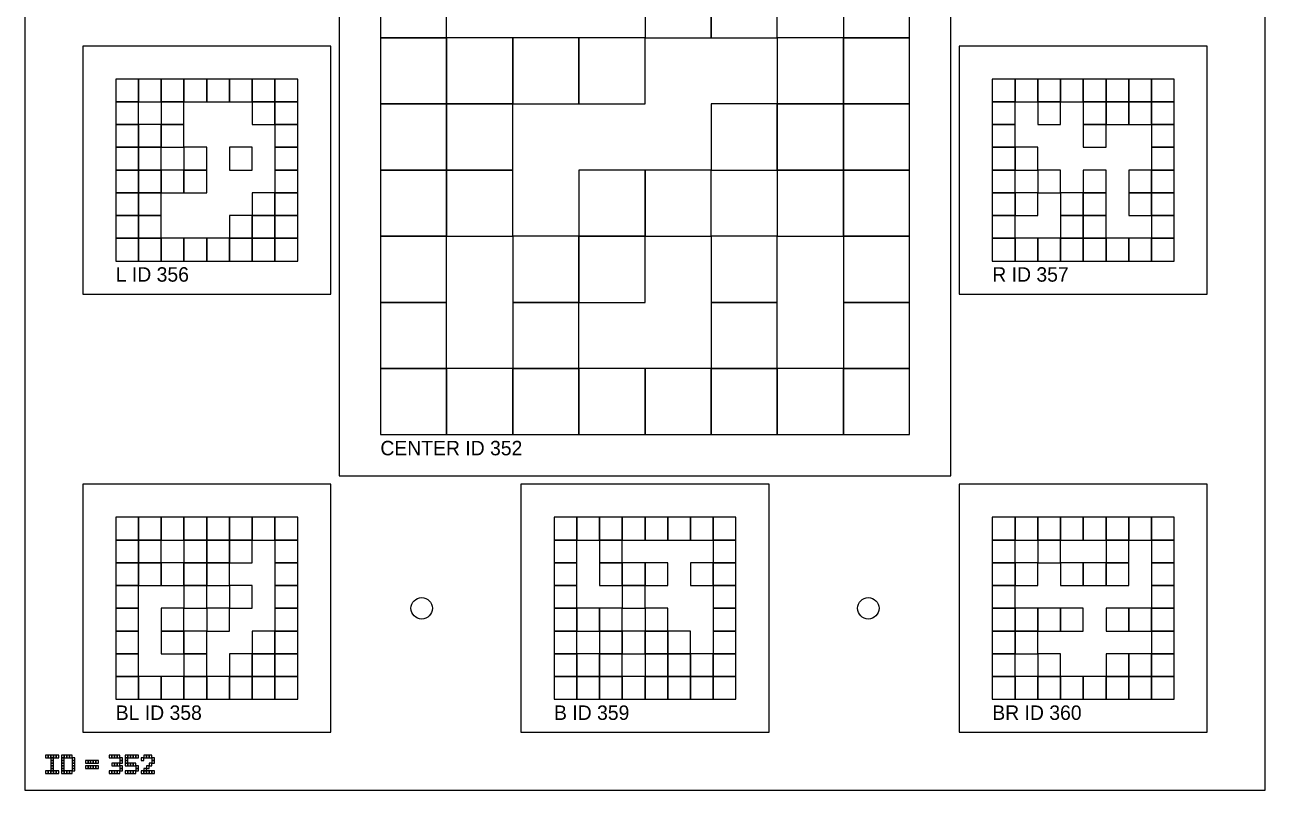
# Model space of a CAD drawing. Extents: x 0 to 1260, y -12 to 1580.
# Drawn here: x 0 to 300, y 640 to 825.1 of the extents above; entities that cross this region are included whole.
import ezdxf

# ---------------------------------------------------------------- set-up
doc = ezdxf.new("R2010")
doc.units = 0
for name, color, linetype in [('BLACK_POCKET', 7, 'CONTINUOUS'), ('BOARD_TEXT', 7, 'CONTINUOUS'), ('CUT', 7, 'CONTINUOUS'), ('LABEL', 3, 'CONTINUOUS'), ('MOUNT_HOLE', 6, 'CONTINUOUS'), ('QUIET_ZONE', 5, 'CONTINUOUS'), ('TAG_BOUNDARY', 8, 'CONTINUOUS')]:
    doc.layers.add(name, color=color, linetype=linetype)

msp = doc.modelspace()

# ---------------------------------------------------------------- linework, layer by layer
at = {"layer": 'BLACK_POCKET'}
for p, q in [((86, 838), (86, 822)), ((102, 822), (102, 838)), ((150, 838), (150, 822)), ((166, 822), (166, 838)), ((166, 838), (166, 822)), ((182, 822), (182, 838)), ((198, 838), (198, 822)), ((214, 822), (214, 838)), ((86, 822), (102, 822)), ((102, 822), (86, 822)), ((86, 822), (86, 806)), ((102, 806), (102, 822)), ((118, 822), (102, 822)), ((102, 822), (102, 806)), ((118, 806), (118, 822)), ((134, 822), (118, 822)), ((118, 822), (118, 806)), ((134, 806), (134, 822)), ((150, 822), (134, 822)), ((134, 822), (134, 806)), ((150, 822), (166, 822)), ((150, 806), (150, 822)), ((166, 822), (182, 822)), ((198, 822), (182, 822)), ((182, 822), (182, 806)), ((198, 822), (214, 822)), ((198, 806), (198, 822)), ((214, 822), (198, 822)), ((198, 822), (198, 806)), ((214, 806), (214, 822)), ((27.5, 812), (22, 812)), ((22, 812), (22, 806.5)), ((27.5, 806.5), (27.5, 812)), ((33, 812), (27.5, 812)), ((27.5, 812), (27.5, 806.5)), ((33, 806.5), (33, 812)), ((38.5, 812), (33, 812)), ((33, 812), (33, 806.5)), ((38.5, 806.5), (38.5, 812)), ((44, 812), (38.5, 812)), ((38.5, 812), (38.5, 806.5)), ((44, 806.5), (44, 812)), ((49.5, 812), (44, 812)), ((44, 812), (44, 806.5)), ((49.5, 806.5), (49.5, 812)), ((55, 812), (49.5, 812)), ((49.5, 812), (49.5, 806.5)), ((55, 806.5), (55, 812)), ((60.5, 812), (55, 812)), ((55, 812), (55, 806.5)), ((60.5, 806.5), (60.5, 812)), ((66, 812), (60.5, 812)), ((60.5, 812), (60.5, 806.5)), ((66, 806.5), (66, 812)), ((239.5, 812), (234, 812)), ((234, 812), (234, 806.5)), ((239.5, 806.5), (239.5, 812)), ((245, 812), (239.5, 812)), ((239.5, 812), (239.5, 806.5)), ((245, 806.5), (245, 812)), ((250.5, 812), (245, 812)), ((245, 812), (245, 806.5)), ((250.5, 806.5), (250.5, 812)), ((256, 812), (250.5, 812)), ((250.5, 812), (250.5, 806.5)), ((256, 806.5), (256, 812)), ((261.5, 812), (256, 812)), ((256, 812), (256, 806.5)), ((261.5, 806.5), (261.5, 812)), ((267, 812), (261.5, 812)), ((261.5, 812), (261.5, 806.5)), ((267, 806.5), (267, 812)), ((272.5, 812), (267, 812)), ((267, 812), (267, 806.5)), ((272.5, 806.5), (272.5, 812)), ((278, 812), (272.5, 812)), ((272.5, 812), (272.5, 806.5)), ((278, 806.5), (278, 812)), ((22, 806.5), (27.5, 806.5)), ((27.5, 806.5), (22, 806.5)), ((22, 806.5), (22, 801)), ((27.5, 806.5), (33, 806.5)), ((27.5, 801), (27.5, 806.5)), ((33, 806.5), (38.5, 806.5)), ((38.5, 806.5), (33, 806.5)), ((33, 806.5), (33, 801)), ((38.5, 806.5), (44, 806.5)), ((38.5, 801), (38.5, 806.5)), ((44, 806.5), (49.5, 806.5)), ((49.5, 806.5), (55, 806.5)), ((55, 806.5), (60.5, 806.5)), ((60.5, 806.5), (55, 806.5)), ((55, 806.5), (55, 801)), ((60.5, 806.5), (66, 806.5)), ((60.5, 801), (60.5, 806.5)), ((66, 806.5), (60.5, 806.5)), ((60.5, 806.5), (60.5, 801)), ((66, 801), (66, 806.5)), ((86, 806), (102, 806)), ((102, 806), (86, 806)), ((86, 806), (86, 790)), ((102, 806), (118, 806)), ((102, 790), (102, 806)), ((118, 806), (102, 806)), ((102, 806), (102, 790)), ((118, 806), (134, 806)), ((118, 790), (118, 806)), ((134, 806), (150, 806)), ((182, 806), (166, 806)), ((166, 806), (166, 790)), ((182, 806), (198, 806)), ((182, 790), (182, 806)), ((198, 806), (182, 806)), ((182, 806), (182, 790)), ((198, 806), (214, 806)), ((198, 790), (198, 806)), ((214, 806), (198, 806)), ((198, 806), (198, 790)), ((214, 790), (214, 806)), ((234, 806.5), (239.5, 806.5)), ((239.5, 806.5), (234, 806.5)), ((234, 806.5), (234, 801)), ((239.5, 806.5), (245, 806.5)), ((239.5, 801), (239.5, 806.5)), ((245, 806.5), (250.5, 806.5)), ((250.5, 806.5), (245, 806.5)), ((245, 806.5), (245, 801)), ((250.5, 806.5), (256, 806.5)), ((250.5, 801), (250.5, 806.5)), ((256, 806.5), (261.5, 806.5)), ((261.5, 806.5), (256, 806.5)), ((256, 806.5), (256, 801)), ((261.5, 806.5), (267, 806.5)), ((261.5, 801), (261.5, 806.5)), ((267, 806.5), (261.5, 806.5)), ((261.5, 806.5), (261.5, 801)), ((267, 806.5), (272.5, 806.5)), ((267, 801), (267, 806.5)), ((272.5, 806.5), (267, 806.5)), ((267, 806.5), (267, 801)), ((272.5, 806.5), (278, 806.5)), ((272.5, 801), (272.5, 806.5)), ((278, 806.5), (272.5, 806.5)), ((272.5, 806.5), (272.5, 801)), ((278, 801), (278, 806.5)), ((22, 801), (27.5, 801)), ((27.5, 801), (22, 801)), ((22, 801), (22, 795.5)), ((27.5, 795.5), (27.5, 801)), ((33, 801), (27.5, 801)), ((27.5, 801), (27.5, 795.5)), ((33, 801), (38.5, 801)), ((33, 795.5), (33, 801)), ((38.5, 801), (33, 801)), ((33, 801), (33, 795.5)), ((38.5, 795.5), (38.5, 801)), ((55, 801), (60.5, 801)), ((60.5, 801), (66, 801)), ((66, 801), (60.5, 801)), ((60.5, 801), (60.5, 795.5)), ((66, 795.5), (66, 801)), ((234, 801), (239.5, 801)), ((239.5, 801), (234, 801)), ((234, 801), (234, 795.5)), ((239.5, 795.5), (239.5, 801)), ((245, 801), (250.5, 801)), ((256, 801), (261.5, 801)), ((261.5, 801), (256, 801)), ((256, 801), (256, 795.5)), ((261.5, 801), (267, 801)), ((261.5, 795.5), (261.5, 801)), ((267, 801), (272.5, 801)), ((272.5, 801), (278, 801)), ((278, 801), (272.5, 801)), ((272.5, 801), (272.5, 795.5)), ((278, 795.5), (278, 801)), ((22, 795.5), (27.5, 795.5)), ((27.5, 795.5), (22, 795.5)), ((22, 795.5), (22, 790)), ((27.5, 795.5), (33, 795.5)), ((27.5, 790), (27.5, 795.5)), ((33, 795.5), (27.5, 795.5)), ((27.5, 795.5), (27.5, 790)), ((33, 795.5), (38.5, 795.5)), ((33, 790), (33, 795.5)), ((44, 795.5), (38.5, 795.5)), ((38.5, 795.5), (38.5, 790)), ((44, 790), (44, 795.5)), ((55, 795.5), (49.5, 795.5)), ((49.5, 795.5), (49.5, 790)), ((55, 790), (55, 795.5)), ((60.5, 795.5), (66, 795.5)), ((66, 795.5), (60.5, 795.5)), ((60.5, 795.5), (60.5, 790)), ((66, 790), (66, 795.5)), ((234, 795.5), (239.5, 795.5)), ((239.5, 795.5), (234, 795.5)), ((234, 795.5), (234, 790)), ((239.5, 790), (239.5, 795.5)), ((245, 795.5), (239.5, 795.5)), ((239.5, 795.5), (239.5, 790)), ((245, 790), (245, 795.5)), ((256, 795.5), (261.5, 795.5)), ((272.5, 795.5), (278, 795.5)), ((278, 795.5), (272.5, 795.5)), ((272.5, 795.5), (272.5, 790)), ((278, 790), (278, 795.5)), ((22, 790), (27.5, 790)), ((27.5, 790), (22, 790)), ((22, 790), (22, 784.5)), ((27.5, 790), (33, 790)), ((27.5, 784.5), (27.5, 790)), ((33, 790), (27.5, 790)), ((27.5, 790), (27.5, 784.5)), ((33, 784.5), (33, 790)), ((38.5, 790), (33, 790)), ((33, 790), (33, 784.5)), ((38.5, 790), (44, 790)), ((38.5, 784.5), (38.5, 790)), ((44, 790), (38.5, 790)), ((38.5, 790), (38.5, 784.5)), ((44, 784.5), (44, 790)), ((49.5, 790), (55, 790)), ((60.5, 790), (66, 790)), ((66, 790), (60.5, 790)), ((60.5, 790), (60.5, 784.5)), ((66, 784.5), (66, 790)), ((86, 790), (102, 790)), ((102, 790), (86, 790)), ((86, 790), (86, 774)), ((102, 790), (118, 790)), ((102, 774), (102, 790)), ((118, 790), (102, 790)), ((102, 790), (102, 774)), ((118, 774), (118, 790)), ((150, 790), (134, 790)), ((134, 790), (134, 774)), ((150, 774), (150, 790)), ((166, 790), (150, 790)), ((150, 790), (150, 774)), ((166, 790), (182, 790)), ((166, 774), (166, 790)), ((182, 790), (198, 790)), ((198, 790), (182, 790)), ((182, 790), (182, 774)), ((198, 790), (214, 790)), ((198, 774), (198, 790)), ((214, 790), (198, 790)), ((198, 790), (198, 774)), ((214, 774), (214, 790)), ((234, 790), (239.5, 790)), ((239.5, 790), (234, 790)), ((234, 790), (234, 784.5)), ((239.5, 790), (245, 790)), ((239.5, 784.5), (239.5, 790)), ((250.5, 790), (245, 790)), ((245, 790), (245, 784.5)), ((250.5, 784.5), (250.5, 790)), ((261.5, 790), (256, 790)), ((256, 790), (256, 784.5)), ((261.5, 784.5), (261.5, 790)), ((272.5, 790), (267, 790)), ((267, 790), (267, 784.5)), ((272.5, 790), (278, 790)), ((272.5, 784.5), (272.5, 790)), ((278, 790), (272.5, 790)), ((272.5, 790), (272.5, 784.5)), ((278, 784.5), (278, 790)), ((22, 784.5), (27.5, 784.5)), ((27.5, 784.5), (22, 784.5)), ((22, 784.5), (22, 779)), ((27.5, 784.5), (33, 784.5)), ((27.5, 779), (27.5, 784.5)), ((33, 784.5), (27.5, 784.5)), ((27.5, 784.5), (27.5, 779)), ((33, 784.5), (38.5, 784.5)), ((33, 779), (33, 784.5)), ((38.5, 784.5), (44, 784.5)), ((60.5, 784.5), (55, 784.5)), ((55, 784.5), (55, 779)), ((60.5, 784.5), (66, 784.5)), ((60.5, 779), (60.5, 784.5)), ((66, 784.5), (60.5, 784.5)), ((60.5, 784.5), (60.5, 779)), ((66, 779), (66, 784.5)), ((234, 784.5), (239.5, 784.5)), ((239.5, 784.5), (234, 784.5)), ((234, 784.5), (234, 779)), ((239.5, 779), (239.5, 784.5)), ((245, 784.5), (239.5, 784.5)), ((239.5, 784.5), (239.5, 779)), ((245, 784.5), (250.5, 784.5)), ((245, 779), (245, 784.5)), ((256, 784.5), (250.5, 784.5)), ((250.5, 784.5), (250.5, 779)), ((256, 784.5), (261.5, 784.5)), ((256, 779), (256, 784.5)), ((261.5, 784.5), (256, 784.5)), ((256, 784.5), (256, 779)), ((261.5, 779), (261.5, 784.5)), ((267, 784.5), (272.5, 784.5)), ((272.5, 784.5), (267, 784.5)), ((267, 784.5), (267, 779)), ((272.5, 784.5), (278, 784.5)), ((272.5, 779), (272.5, 784.5)), ((278, 784.5), (272.5, 784.5)), ((272.5, 784.5), (272.5, 779)), ((278, 779), (278, 784.5)), ((22, 779), (27.5, 779)), ((27.5, 779), (22, 779)), ((22, 779), (22, 773.5)), ((27.5, 779), (33, 779)), ((27.5, 773.5), (27.5, 779)), ((33, 779), (27.5, 779)), ((27.5, 779), (27.5, 773.5)), ((33, 773.5), (33, 779)), ((55, 779), (49.5, 779)), ((49.5, 779), (49.5, 773.5)), ((55, 779), (60.5, 779)), ((55, 773.5), (55, 779)), ((60.5, 779), (55, 779)), ((55, 779), (55, 773.5)), ((60.5, 779), (66, 779)), ((60.5, 773.5), (60.5, 779)), ((66, 779), (60.5, 779)), ((60.5, 779), (60.5, 773.5)), ((66, 773.5), (66, 779)), ((234, 779), (239.5, 779)), ((239.5, 779), (234, 779)), ((234, 779), (234, 773.5)), ((239.5, 779), (245, 779)), ((239.5, 773.5), (239.5, 779)), ((250.5, 779), (256, 779)), ((256, 779), (250.5, 779)), ((250.5, 779), (250.5, 773.5)), ((256, 779), (261.5, 779)), ((256, 773.5), (256, 779)), ((261.5, 779), (256, 779)), ((256, 779), (256, 773.5)), ((261.5, 773.5), (261.5, 779)), ((267, 779), (272.5, 779)), ((272.5, 779), (278, 779)), ((278, 779), (272.5, 779)), ((272.5, 779), (272.5, 773.5)), ((278, 773.5), (278, 779)), ((86, 774), (102, 774)), ((102, 774), (86, 774)), ((86, 774), (86, 758)), ((102, 774), (118, 774)), ((102, 758), (102, 774)), ((134, 774), (118, 774)), ((118, 774), (118, 758)), ((134, 774), (150, 774)), ((134, 758), (134, 774)), ((150, 774), (134, 774)), ((134, 774), (134, 758)), ((150, 774), (166, 774)), ((150, 758), (150, 774)), ((182, 774), (166, 774)), ((166, 774), (166, 758)), ((182, 774), (198, 774)), ((182, 758), (182, 774)), ((198, 774), (214, 774)), ((214, 774), (198, 774)), ((198, 774), (198, 758)), ((214, 758), (214, 774)), ((22, 773.5), (27.5, 773.5)), ((27.5, 773.5), (22, 773.5)), ((22, 773.5), (22, 768)), ((27.5, 773.5), (33, 773.5)), ((27.5, 768), (27.5, 773.5)), ((33, 773.5), (27.5, 773.5)), ((27.5, 773.5), (27.5, 768)), ((33, 768), (33, 773.5)), ((38.5, 773.5), (33, 773.5)), ((33, 773.5), (33, 768)), ((38.5, 768), (38.5, 773.5)), ((44, 773.5), (38.5, 773.5)), ((38.5, 773.5), (38.5, 768)), ((44, 768), (44, 773.5)), ((49.5, 773.5), (44, 773.5)), ((44, 773.5), (44, 768)), ((49.5, 773.5), (55, 773.5)), ((49.5, 768), (49.5, 773.5)), ((55, 773.5), (49.5, 773.5)), ((49.5, 773.5), (49.5, 768)), ((55, 773.5), (60.5, 773.5)), ((55, 768), (55, 773.5)), ((60.5, 773.5), (55, 773.5)), ((55, 773.5), (55, 768)), ((60.5, 773.5), (66, 773.5)), ((60.5, 768), (60.5, 773.5)), ((66, 773.5), (60.5, 773.5)), ((60.5, 773.5), (60.5, 768)), ((66, 768), (66, 773.5)), ((234, 773.5), (239.5, 773.5)), ((239.5, 773.5), (234, 773.5)), ((234, 773.5), (234, 768)), ((239.5, 768), (239.5, 773.5)), ((245, 773.5), (239.5, 773.5)), ((239.5, 773.5), (239.5, 768)), ((245, 768), (245, 773.5)), ((250.5, 773.5), (245, 773.5)), ((245, 773.5), (245, 768)), ((250.5, 773.5), (256, 773.5)), ((250.5, 768), (250.5, 773.5)), ((256, 773.5), (250.5, 773.5)), ((250.5, 773.5), (250.5, 768)), ((256, 773.5), (261.5, 773.5)), ((256, 768), (256, 773.5)), ((261.5, 773.5), (256, 773.5)), ((256, 773.5), (256, 768)), ((261.5, 768), (261.5, 773.5)), ((267, 773.5), (261.5, 773.5)), ((261.5, 773.5), (261.5, 768)), ((267, 768), (267, 773.5)), ((272.5, 773.5), (267, 773.5)), ((267, 773.5), (267, 768)), ((272.5, 773.5), (278, 773.5)), ((272.5, 768), (272.5, 773.5)), ((278, 773.5), (272.5, 773.5)), ((272.5, 773.5), (272.5, 768)), ((278, 768), (278, 773.5)), ((22, 768), (27.5, 768)), ((27.5, 768), (33, 768)), ((33, 768), (38.5, 768)), ((38.5, 768), (44, 768)), ((44, 768), (49.5, 768)), ((49.5, 768), (55, 768)), ((55, 768), (60.5, 768)), ((60.5, 768), (66, 768)), ((234, 768), (239.5, 768)), ((239.5, 768), (245, 768)), ((245, 768), (250.5, 768)), ((250.5, 768), (256, 768)), ((256, 768), (261.5, 768)), ((261.5, 768), (267, 768)), ((267, 768), (272.5, 768)), ((272.5, 768), (278, 768)), ((86, 758), (102, 758)), ((102, 758), (86, 758)), ((86, 758), (86, 742)), ((102, 742), (102, 758)), ((118, 758), (134, 758)), ((134, 758), (118, 758)), ((118, 758), (118, 742)), ((134, 758), (150, 758)), ((134, 742), (134, 758)), ((166, 758), (182, 758)), ((182, 758), (166, 758)), ((166, 758), (166, 742)), ((182, 742), (182, 758)), ((198, 758), (214, 758)), ((214, 758), (198, 758)), ((198, 758), (198, 742)), ((214, 742), (214, 758)), ((86, 742), (102, 742)), ((102, 742), (86, 742)), ((86, 742), (86, 726)), ((102, 726), (102, 742)), ((118, 742), (102, 742)), ((102, 742), (102, 726)), ((118, 742), (134, 742)), ((118, 726), (118, 742)), ((134, 742), (118, 742)), ((118, 742), (118, 726)), ((134, 726), (134, 742)), ((150, 742), (134, 742)), ((134, 742), (134, 726)), ((150, 726), (150, 742)), ((166, 742), (150, 742)), ((150, 742), (150, 726)), ((166, 742), (182, 742)), ((166, 726), (166, 742)), ((182, 742), (166, 742)), ((166, 742), (166, 726)), ((182, 726), (182, 742)), ((198, 742), (182, 742)), ((182, 742), (182, 726)), ((198, 742), (214, 742)), ((198, 726), (198, 742)), ((214, 742), (198, 742)), ((198, 742), (198, 726)), ((214, 726), (214, 742)), ((86, 726), (102, 726)), ((102, 726), (118, 726)), ((118, 726), (134, 726)), ((134, 726), (150, 726)), ((150, 726), (166, 726)), ((166, 726), (182, 726)), ((182, 726), (198, 726)), ((198, 726), (214, 726)), ((27.5, 706), (22, 706)), ((22, 706), (22, 700.5)), ((27.5, 700.5), (27.5, 706)), ((33, 706), (27.5, 706)), ((27.5, 706), (27.5, 700.5)), ((33, 700.5), (33, 706)), ((38.5, 706), (33, 706)), ((33, 706), (33, 700.5)), ((38.5, 700.5), (38.5, 706)), ((44, 706), (38.5, 706)), ((38.5, 706), (38.5, 700.5)), ((44, 700.5), (44, 706)), ((49.5, 706), (44, 706)), ((44, 706), (44, 700.5)), ((49.5, 700.5), (49.5, 706)), ((55, 706), (49.5, 706)), ((49.5, 706), (49.5, 700.5)), ((55, 700.5), (55, 706)), ((60.5, 706), (55, 706)), ((55, 706), (55, 700.5)), ((60.5, 700.5), (60.5, 706)), ((66, 706), (60.5, 706)), ((60.5, 706), (60.5, 700.5)), ((66, 700.5), (66, 706)), ((133.5, 706), (128, 706)), ((128, 706), (128, 700.5)), ((133.5, 700.5), (133.5, 706)), ((139, 706), (133.5, 706)), ((133.5, 706), (133.5, 700.5)), ((139, 700.5), (139, 706)), ((144.5, 706), (139, 706)), ((139, 706), (139, 700.5)), ((144.5, 700.5), (144.5, 706)), ((150, 706), (144.5, 706)), ((144.5, 706), (144.5, 700.5)), ((150, 700.5), (150, 706)), ((155.5, 706), (150, 706)), ((150, 706), (150, 700.5)), ((155.5, 700.5), (155.5, 706)), ((161, 706), (155.5, 706)), ((155.5, 706), (155.5, 700.5)), ((161, 700.5), (161, 706)), ((166.5, 706), (161, 706)), ((161, 706), (161, 700.5)), ((166.5, 700.5), (166.5, 706)), ((172, 706), (166.5, 706)), ((166.5, 706), (166.5, 700.5)), ((172, 700.5), (172, 706)), ((239.5, 706), (234, 706)), ((234, 706), (234, 700.5)), ((239.5, 700.5), (239.5, 706)), ((245, 706), (239.5, 706)), ((239.5, 706), (239.5, 700.5)), ((245, 700.5), (245, 706)), ((250.5, 706), (245, 706)), ((245, 706), (245, 700.5)), ((250.5, 700.5), (250.5, 706)), ((256, 706), (250.5, 706)), ((250.5, 706), (250.5, 700.5)), ((256, 700.5), (256, 706)), ((261.5, 706), (256, 706)), ((256, 706), (256, 700.5)), ((261.5, 700.5), (261.5, 706)), ((267, 706), (261.5, 706)), ((261.5, 706), (261.5, 700.5)), ((267, 700.5), (267, 706)), ((272.5, 706), (267, 706)), ((267, 706), (267, 700.5)), ((272.5, 700.5), (272.5, 706)), ((278, 706), (272.5, 706)), ((272.5, 706), (272.5, 700.5)), ((278, 700.5), (278, 706)), ((22, 700.5), (27.5, 700.5)), ((27.5, 700.5), (22, 700.5)), ((22, 700.5), (22, 695)), ((27.5, 700.5), (33, 700.5)), ((27.5, 695), (27.5, 700.5)), ((33, 700.5), (27.5, 700.5)), ((27.5, 700.5), (27.5, 695)), ((33, 700.5), (38.5, 700.5)), ((33, 695), (33, 700.5)), ((38.5, 700.5), (44, 700.5)), ((44, 700.5), (38.5, 700.5)), ((38.5, 700.5), (38.5, 695)), ((44, 700.5), (49.5, 700.5)), ((44, 695), (44, 700.5)), ((49.5, 700.5), (44, 700.5)), ((44, 700.5), (44, 695)), ((49.5, 700.5), (55, 700.5)), ((49.5, 695), (49.5, 700.5)), ((55, 700.5), (49.5, 700.5)), ((49.5, 700.5), (49.5, 695)), ((55, 700.5), (60.5, 700.5)), ((55, 695), (55, 700.5)), ((60.5, 700.5), (66, 700.5)), ((66, 700.5), (60.5, 700.5)), ((60.5, 700.5), (60.5, 695)), ((66, 695), (66, 700.5)), ((128, 700.5), (133.5, 700.5)), ((133.5, 700.5), (128, 700.5)), ((128, 700.5), (128, 695)), ((133.5, 700.5), (139, 700.5)), ((133.5, 695), (133.5, 700.5)), ((139, 700.5), (144.5, 700.5)), ((144.5, 700.5), (139, 700.5)), ((139, 700.5), (139, 695)), ((144.5, 700.5), (150, 700.5)), ((144.5, 695), (144.5, 700.5)), ((150, 700.5), (155.5, 700.5)), ((155.5, 700.5), (161, 700.5)), ((161, 700.5), (166.5, 700.5)), ((166.5, 700.5), (172, 700.5)), ((172, 700.5), (166.5, 700.5)), ((166.5, 700.5), (166.5, 695)), ((172, 695), (172, 700.5)), ((234, 700.5), (239.5, 700.5)), ((239.5, 700.5), (234, 700.5)), ((234, 700.5), (234, 695)), ((239.5, 700.5), (245, 700.5)), ((239.5, 695), (239.5, 700.5)), ((245, 700.5), (250.5, 700.5)), ((250.5, 700.5), (245, 700.5)), ((245, 700.5), (245, 695)), ((250.5, 700.5), (256, 700.5)), ((250.5, 695), (250.5, 700.5)), ((256, 700.5), (261.5, 700.5)), ((261.5, 700.5), (267, 700.5)), ((267, 700.5), (261.5, 700.5)), ((261.5, 700.5), (261.5, 695)), ((267, 700.5), (272.5, 700.5)), ((267, 695), (267, 700.5)), ((272.5, 700.5), (278, 700.5)), ((278, 700.5), (272.5, 700.5)), ((272.5, 700.5), (272.5, 695)), ((278, 695), (278, 700.5)), ((22, 695), (27.5, 695)), ((27.5, 695), (22, 695)), ((22, 695), (22, 689.5)), ((27.5, 695), (33, 695)), ((27.5, 689.5), (27.5, 695)), ((33, 695), (27.5, 695)), ((27.5, 695), (27.5, 689.5)), ((33, 689.5), (33, 695)), ((38.5, 695), (33, 695)), ((33, 695), (33, 689.5)), ((38.5, 695), (44, 695)), ((38.5, 689.5), (38.5, 695)), ((44, 695), (38.5, 695)), ((38.5, 695), (38.5, 689.5)), ((44, 695), (49.5, 695)), ((44, 689.5), (44, 695)), ((49.5, 695), (44, 695)), ((44, 695), (44, 689.5)), ((49.5, 695), (55, 695)), ((49.5, 689.5), (49.5, 695)), ((60.5, 695), (66, 695)), ((66, 695), (60.5, 695)), ((60.5, 695), (60.5, 689.5)), ((66, 689.5), (66, 695)), ((128, 695), (133.5, 695)), ((133.5, 695), (128, 695)), ((128, 695), (128, 689.5)), ((133.5, 689.5), (133.5, 695)), ((139, 695), (144.5, 695)), ((144.5, 695), (139, 695)), ((139, 695), (139, 689.5)), ((144.5, 689.5), (144.5, 695)), ((150, 695), (144.5, 695)), ((144.5, 695), (144.5, 689.5)), ((150, 689.5), (150, 695)), ((155.5, 695), (150, 695)), ((150, 695), (150, 689.5)), ((155.5, 689.5), (155.5, 695)), ((166.5, 695), (161, 695)), ((161, 695), (161, 689.5)), ((166.5, 695), (172, 695)), ((166.5, 689.5), (166.5, 695)), ((172, 695), (166.5, 695)), ((166.5, 695), (166.5, 689.5)), ((172, 689.5), (172, 695)), ((234, 695), (239.5, 695)), ((239.5, 695), (234, 695)), ((234, 695), (234, 689.5)), ((239.5, 689.5), (239.5, 695)), ((245, 695), (239.5, 695)), ((239.5, 695), (239.5, 689.5)), ((245, 695), (250.5, 695)), ((245, 689.5), (245, 695)), ((256, 695), (250.5, 695)), ((250.5, 695), (250.5, 689.5)), ((256, 689.5), (256, 695)), ((261.5, 695), (256, 695)), ((256, 695), (256, 689.5)), ((261.5, 695), (267, 695)), ((261.5, 689.5), (261.5, 695)), ((267, 695), (261.5, 695)), ((261.5, 695), (261.5, 689.5)), ((267, 689.5), (267, 695)), ((272.5, 695), (278, 695)), ((278, 695), (272.5, 695)), ((272.5, 695), (272.5, 689.5)), ((278, 689.5), (278, 695)), ((22, 689.5), (27.5, 689.5)), ((27.5, 689.5), (22, 689.5)), ((22, 689.5), (22, 684)), ((27.5, 689.5), (33, 689.5)), ((27.5, 684), (27.5, 689.5)), ((33, 689.5), (38.5, 689.5)), ((38.5, 689.5), (44, 689.5)), ((44, 689.5), (38.5, 689.5)), ((38.5, 689.5), (38.5, 684)), ((44, 689.5), (49.5, 689.5)), ((44, 684), (44, 689.5)), ((55, 689.5), (49.5, 689.5)), ((49.5, 689.5), (49.5, 684)), ((55, 684), (55, 689.5)), ((60.5, 689.5), (66, 689.5)), ((66, 689.5), (60.5, 689.5)), ((60.5, 689.5), (60.5, 684)), ((66, 684), (66, 689.5)), ((128, 689.5), (133.5, 689.5)), ((133.5, 689.5), (128, 689.5)), ((128, 689.5), (128, 684)), ((133.5, 684), (133.5, 689.5)), ((139, 689.5), (144.5, 689.5)), ((144.5, 689.5), (150, 689.5)), ((150, 689.5), (144.5, 689.5)), ((144.5, 689.5), (144.5, 684)), ((150, 689.5), (155.5, 689.5)), ((150, 684), (150, 689.5)), ((161, 689.5), (166.5, 689.5)), ((166.5, 689.5), (172, 689.5)), ((172, 689.5), (166.5, 689.5)), ((166.5, 689.5), (166.5, 684)), ((172, 684), (172, 689.5)), ((234, 689.5), (239.5, 689.5)), ((239.5, 689.5), (234, 689.5)), ((234, 689.5), (234, 684)), ((239.5, 689.5), (245, 689.5)), ((239.5, 684), (239.5, 689.5)), ((250.5, 689.5), (256, 689.5)), ((256, 689.5), (261.5, 689.5)), ((261.5, 689.5), (267, 689.5)), ((272.5, 689.5), (278, 689.5)), ((278, 689.5), (272.5, 689.5)), ((272.5, 689.5), (272.5, 684)), ((278, 684), (278, 689.5)), ((22, 684), (27.5, 684)), ((27.5, 684), (22, 684)), ((22, 684), (22, 678.5)), ((27.5, 678.5), (27.5, 684)), ((38.5, 684), (33, 684)), ((33, 684), (33, 678.5)), ((38.5, 684), (44, 684)), ((38.5, 678.5), (38.5, 684)), ((49.5, 684), (44, 684)), ((44, 684), (44, 678.5)), ((49.5, 684), (55, 684)), ((49.5, 678.5), (49.5, 684)), ((60.5, 684), (66, 684)), ((66, 684), (60.5, 684)), ((60.5, 684), (60.5, 678.5)), ((66, 678.5), (66, 684)), ((128, 684), (133.5, 684)), ((133.5, 684), (128, 684)), ((128, 684), (128, 678.5)), ((133.5, 678.5), (133.5, 684)), ((139, 684), (133.5, 684)), ((133.5, 684), (133.5, 678.5)), ((139, 678.5), (139, 684)), ((144.5, 684), (139, 684)), ((139, 684), (139, 678.5)), ((144.5, 684), (150, 684)), ((144.5, 678.5), (144.5, 684)), ((155.5, 684), (150, 684)), ((150, 684), (150, 678.5)), ((155.5, 678.5), (155.5, 684)), ((166.5, 684), (172, 684)), ((172, 684), (166.5, 684)), ((166.5, 684), (166.5, 678.5)), ((172, 678.5), (172, 684)), ((234, 684), (239.5, 684)), ((239.5, 684), (234, 684)), ((234, 684), (234, 678.5)), ((239.5, 678.5), (239.5, 684)), ((245, 684), (239.5, 684)), ((239.5, 684), (239.5, 678.5)), ((245, 678.5), (245, 684)), ((250.5, 684), (245, 684)), ((245, 684), (245, 678.5)), ((250.5, 678.5), (250.5, 684)), ((256, 684), (250.5, 684)), ((250.5, 684), (250.5, 678.5)), ((256, 678.5), (256, 684)), ((267, 684), (261.5, 684)), ((261.5, 684), (261.5, 678.5)), ((267, 678.5), (267, 684)), ((272.5, 684), (267, 684)), ((267, 684), (267, 678.5)), ((272.5, 684), (278, 684)), ((272.5, 678.5), (272.5, 684)), ((278, 684), (272.5, 684)), ((272.5, 684), (272.5, 678.5)), ((278, 678.5), (278, 684)), ((22, 678.5), (27.5, 678.5)), ((27.5, 678.5), (22, 678.5)), ((22, 678.5), (22, 673)), ((27.5, 673), (27.5, 678.5)), ((33, 678.5), (38.5, 678.5)), ((38.5, 678.5), (33, 678.5)), ((33, 678.5), (33, 673)), ((38.5, 673), (38.5, 678.5)), ((44, 678.5), (38.5, 678.5)), ((38.5, 678.5), (38.5, 673)), ((44, 678.5), (49.5, 678.5)), ((44, 673), (44, 678.5)), ((60.5, 678.5), (55, 678.5)), ((55, 678.5), (55, 673)), ((60.5, 678.5), (66, 678.5)), ((60.5, 673), (60.5, 678.5)), ((66, 678.5), (60.5, 678.5)), ((60.5, 678.5), (60.5, 673)), ((66, 673), (66, 678.5)), ((128, 678.5), (133.5, 678.5)), ((133.5, 678.5), (128, 678.5)), ((128, 678.5), (128, 673)), ((133.5, 678.5), (139, 678.5)), ((133.5, 673), (133.5, 678.5)), ((139, 678.5), (144.5, 678.5)), ((144.5, 678.5), (139, 678.5)), ((139, 678.5), (139, 673)), ((144.5, 673), (144.5, 678.5)), ((150, 678.5), (144.5, 678.5)), ((144.5, 678.5), (144.5, 673)), ((150, 678.5), (155.5, 678.5)), ((150, 673), (150, 678.5)), ((155.5, 678.5), (150, 678.5)), ((150, 678.5), (150, 673)), ((155.5, 673), (155.5, 678.5)), ((161, 678.5), (155.5, 678.5)), ((155.5, 678.5), (155.5, 673)), ((161, 673), (161, 678.5)), ((166.5, 678.5), (172, 678.5)), ((172, 678.5), (166.5, 678.5)), ((166.5, 678.5), (166.5, 673)), ((172, 673), (172, 678.5)), ((234, 678.5), (239.5, 678.5)), ((239.5, 678.5), (234, 678.5)), ((234, 678.5), (234, 673)), ((239.5, 678.5), (245, 678.5)), ((239.5, 673), (239.5, 678.5)), ((245, 678.5), (239.5, 678.5)), ((239.5, 678.5), (239.5, 673)), ((245, 678.5), (250.5, 678.5)), ((245, 673), (245, 678.5)), ((250.5, 678.5), (256, 678.5)), ((261.5, 678.5), (267, 678.5)), ((267, 678.5), (272.5, 678.5)), ((272.5, 678.5), (278, 678.5)), ((278, 678.5), (272.5, 678.5)), ((272.5, 678.5), (272.5, 673)), ((278, 673), (278, 678.5)), ((22, 673), (27.5, 673)), ((27.5, 673), (22, 673)), ((22, 673), (22, 667.5)), ((27.5, 667.5), (27.5, 673)), ((33, 673), (38.5, 673)), ((38.5, 673), (44, 673)), ((44, 673), (38.5, 673)), ((38.5, 673), (38.5, 667.5)), ((44, 667.5), (44, 673)), ((55, 673), (49.5, 673)), ((49.5, 673), (49.5, 667.5)), ((55, 673), (60.5, 673)), ((55, 667.5), (55, 673)), ((60.5, 673), (55, 673)), ((55, 673), (55, 667.5)), ((60.5, 673), (66, 673)), ((60.5, 667.5), (60.5, 673)), ((66, 673), (60.5, 673)), ((60.5, 673), (60.5, 667.5)), ((66, 667.5), (66, 673)), ((128, 673), (133.5, 673)), ((133.5, 673), (128, 673)), ((128, 673), (128, 667.5)), ((133.5, 667.5), (133.5, 673)), ((139, 673), (133.5, 673)), ((133.5, 673), (133.5, 667.5)), ((139, 673), (144.5, 673)), ((139, 667.5), (139, 673)), ((144.5, 673), (139, 673)), ((139, 673), (139, 667.5)), ((144.5, 673), (150, 673)), ((144.5, 667.5), (144.5, 673)), ((150, 673), (155.5, 673)), ((155.5, 673), (150, 673)), ((150, 673), (150, 667.5)), ((155.5, 673), (161, 673)), ((155.5, 667.5), (155.5, 673)), ((161, 673), (155.5, 673)), ((155.5, 673), (155.5, 667.5)), ((161, 667.5), (161, 673)), ((166.5, 673), (161, 673)), ((161, 673), (161, 667.5)), ((166.5, 673), (172, 673)), ((166.5, 667.5), (166.5, 673)), ((172, 673), (166.5, 673)), ((166.5, 673), (166.5, 667.5)), ((172, 667.5), (172, 673)), ((234, 673), (239.5, 673)), ((239.5, 673), (234, 673)), ((234, 673), (234, 667.5)), ((239.5, 673), (245, 673)), ((239.5, 667.5), (239.5, 673)), ((250.5, 673), (245, 673)), ((245, 673), (245, 667.5)), ((250.5, 667.5), (250.5, 673)), ((267, 673), (261.5, 673)), ((261.5, 673), (261.5, 667.5)), ((267, 667.5), (267, 673)), ((272.5, 673), (267, 673)), ((267, 673), (267, 667.5)), ((272.5, 673), (278, 673)), ((272.5, 667.5), (272.5, 673)), ((278, 673), (272.5, 673)), ((272.5, 673), (272.5, 667.5)), ((278, 667.5), (278, 673)), ((22, 667.5), (27.5, 667.5)), ((27.5, 667.5), (22, 667.5)), ((22, 667.5), (22, 662)), ((27.5, 662), (27.5, 667.5)), ((33, 667.5), (27.5, 667.5)), ((27.5, 667.5), (27.5, 662)), ((33, 662), (33, 667.5)), ((38.5, 667.5), (33, 667.5)), ((33, 667.5), (33, 662)), ((38.5, 667.5), (44, 667.5)), ((38.5, 662), (38.5, 667.5)), ((44, 667.5), (38.5, 667.5)), ((38.5, 667.5), (38.5, 662)), ((44, 662), (44, 667.5)), ((49.5, 667.5), (44, 667.5)), ((44, 667.5), (44, 662)), ((49.5, 667.5), (55, 667.5)), ((49.5, 662), (49.5, 667.5)), ((55, 667.5), (49.5, 667.5)), ((49.5, 667.5), (49.5, 662)), ((55, 667.5), (60.5, 667.5)), ((55, 662), (55, 667.5)), ((60.5, 667.5), (55, 667.5)), ((55, 667.5), (55, 662)), ((60.5, 667.5), (66, 667.5)), ((60.5, 662), (60.5, 667.5)), ((66, 667.5), (60.5, 667.5)), ((60.5, 667.5), (60.5, 662)), ((66, 662), (66, 667.5)), ((128, 667.5), (133.5, 667.5)), ((133.5, 667.5), (128, 667.5)), ((128, 667.5), (128, 662)), ((133.5, 667.5), (139, 667.5)), ((133.5, 662), (133.5, 667.5)), ((139, 667.5), (133.5, 667.5)), ((133.5, 667.5), (133.5, 662)), ((139, 667.5), (144.5, 667.5)), ((139, 662), (139, 667.5)), ((144.5, 667.5), (139, 667.5)), ((139, 667.5), (139, 662)), ((144.5, 662), (144.5, 667.5)), ((150, 667.5), (144.5, 667.5)), ((144.5, 667.5), (144.5, 662)), ((150, 667.5), (155.5, 667.5)), ((150, 662), (150, 667.5)), ((155.5, 667.5), (150, 667.5)), ((150, 667.5), (150, 662)), ((155.5, 667.5), (161, 667.5)), ((155.5, 662), (155.5, 667.5)), ((161, 667.5), (155.5, 667.5)), ((155.5, 667.5), (155.5, 662)), ((161, 667.5), (166.5, 667.5)), ((161, 662), (161, 667.5)), ((166.5, 667.5), (161, 667.5)), ((161, 667.5), (161, 662)), ((166.5, 667.5), (172, 667.5)), ((166.5, 662), (166.5, 667.5)), ((172, 667.5), (166.5, 667.5)), ((166.5, 667.5), (166.5, 662)), ((172, 662), (172, 667.5)), ((234, 667.5), (239.5, 667.5)), ((239.5, 667.5), (234, 667.5)), ((234, 667.5), (234, 662)), ((239.5, 662), (239.5, 667.5)), ((245, 667.5), (239.5, 667.5)), ((239.5, 667.5), (239.5, 662)), ((245, 667.5), (250.5, 667.5)), ((245, 662), (245, 667.5)), ((250.5, 667.5), (245, 667.5)), ((245, 667.5), (245, 662)), ((250.5, 662), (250.5, 667.5)), ((256, 667.5), (250.5, 667.5)), ((250.5, 667.5), (250.5, 662)), ((256, 662), (256, 667.5)), ((261.5, 667.5), (256, 667.5)), ((256, 667.5), (256, 662)), ((261.5, 667.5), (267, 667.5)), ((261.5, 662), (261.5, 667.5)), ((267, 667.5), (261.5, 667.5)), ((261.5, 667.5), (261.5, 662)), ((267, 667.5), (272.5, 667.5)), ((267, 662), (267, 667.5)), ((272.5, 667.5), (267, 667.5)), ((267, 667.5), (267, 662)), ((272.5, 667.5), (278, 667.5)), ((272.5, 662), (272.5, 667.5)), ((278, 667.5), (272.5, 667.5)), ((272.5, 667.5), (272.5, 662)), ((278, 662), (278, 667.5)), ((22, 662), (27.5, 662)), ((27.5, 662), (33, 662)), ((33, 662), (38.5, 662)), ((38.5, 662), (44, 662)), ((44, 662), (49.5, 662)), ((49.5, 662), (55, 662)), ((55, 662), (60.5, 662)), ((60.5, 662), (66, 662)), ((128, 662), (133.5, 662)), ((133.5, 662), (139, 662)), ((139, 662), (144.5, 662)), ((144.5, 662), (150, 662)), ((150, 662), (155.5, 662)), ((155.5, 662), (161, 662)), ((161, 662), (166.5, 662)), ((166.5, 662), (172, 662)), ((234, 662), (239.5, 662)), ((239.5, 662), (245, 662)), ((245, 662), (250.5, 662)), ((250.5, 662), (256, 662)), ((256, 662), (261.5, 662)), ((261.5, 662), (267, 662)), ((267, 662), (272.5, 662)), ((272.5, 662), (278, 662))]:
    msp.add_line(p, q, dxfattribs=at)
at = {"layer": 'BOARD_TEXT'}
for p, q in [((5.642857, 648.5), (5, 648.5)), ((5, 648.5), (5, 647.857143)), ((5.642857, 647.857143), (5.642857, 648.5)), ((6.285714, 648.5), (5.642857, 648.5)), ((5.642857, 648.5), (5.642857, 647.857143)), ((6.285714, 647.857143), (6.285714, 648.5)), ((6.928571, 648.5), (6.285714, 648.5)), ((6.285714, 648.5), (6.285714, 647.857143)), ((6.928571, 647.857143), (6.928571, 648.5)), ((7.571429, 648.5), (6.928571, 648.5)), ((6.928571, 648.5), (6.928571, 647.857143)), ((7.571429, 647.857143), (7.571429, 648.5)), ((8.214286, 648.5), (7.571429, 648.5)), ((7.571429, 648.5), (7.571429, 647.857143)), ((8.214286, 647.857143), (8.214286, 648.5)), ((9.5, 648.5), (8.857143, 648.5)), ((8.857143, 648.5), (8.857143, 647.857143)), ((9.5, 647.857143), (9.5, 648.5)), ((10.142857, 648.5), (9.5, 648.5)), ((9.5, 648.5), (9.5, 647.857143)), ((10.142857, 647.857143), (10.142857, 648.5)), ((10.785714, 648.5), (10.142857, 648.5)), ((10.142857, 648.5), (10.142857, 647.857143)), ((10.785714, 647.857143), (10.785714, 648.5)), ((11.428571, 648.5), (10.785714, 648.5)), ((10.785714, 648.5), (10.785714, 647.857143)), ((11.428571, 647.857143), (11.428571, 648.5)), ((21.071429, 648.5), (20.428571, 648.5)), ((20.428571, 648.5), (20.428571, 647.857143)), ((21.071429, 647.857143), (21.071429, 648.5)), ((21.714286, 648.5), (21.071429, 648.5)), ((21.071429, 648.5), (21.071429, 647.857143)), ((21.714286, 647.857143), (21.714286, 648.5)), ((22.357143, 648.5), (21.714286, 648.5)), ((21.714286, 648.5), (21.714286, 647.857143)), ((22.357143, 647.857143), (22.357143, 648.5)), ((23, 648.5), (22.357143, 648.5)), ((22.357143, 648.5), (22.357143, 647.857143)), ((23, 647.857143), (23, 648.5)), ((24.928571, 648.5), (24.285714, 648.5)), ((24.285714, 648.5), (24.285714, 647.857143)), ((24.928571, 647.857143), (24.928571, 648.5)), ((25.571429, 648.5), (24.928571, 648.5)), ((24.928571, 648.5), (24.928571, 647.857143)), ((25.571429, 647.857143), (25.571429, 648.5)), ((26.214286, 648.5), (25.571429, 648.5)), ((25.571429, 648.5), (25.571429, 647.857143)), ((26.214286, 647.857143), (26.214286, 648.5)), ((26.857143, 648.5), (26.214286, 648.5)), ((26.214286, 648.5), (26.214286, 647.857143)), ((26.857143, 647.857143), (26.857143, 648.5)), ((27.5, 648.5), (26.857143, 648.5)), ((26.857143, 648.5), (26.857143, 647.857143)), ((27.5, 647.857143), (27.5, 648.5)), ((29.428571, 648.5), (28.785714, 648.5)), ((28.785714, 648.5), (28.785714, 647.857143)), ((29.428571, 647.857143), (29.428571, 648.5)), ((30.071429, 648.5), (29.428571, 648.5)), ((29.428571, 648.5), (29.428571, 647.857143)), ((30.071429, 647.857143), (30.071429, 648.5)), ((30.714286, 648.5), (30.071429, 648.5)), ((30.071429, 648.5), (30.071429, 647.857143)), ((30.714286, 647.857143), (30.714286, 648.5)), ((5, 647.857143), (5.642857, 647.857143)), ((5.642857, 647.857143), (6.285714, 647.857143)), ((6.285714, 647.857143), (6.928571, 647.857143)), ((6.928571, 647.857143), (6.285714, 647.857143)), ((6.285714, 647.857143), (6.285714, 647.214286)), ((6.285714, 647.214286), (6.928571, 647.214286)), ((6.928571, 647.214286), (6.285714, 647.214286)), ((6.285714, 647.214286), (6.285714, 646.571429)), ((6.285714, 646.571429), (6.928571, 646.571429)), ((6.928571, 646.571429), (6.285714, 646.571429)), ((6.285714, 646.571429), (6.285714, 645.928571)), ((6.285714, 645.928571), (6.928571, 645.928571)), ((6.928571, 645.928571), (6.285714, 645.928571)), ((6.285714, 645.928571), (6.285714, 645.285714)), ((6.285714, 645.285714), (6.928571, 645.285714)), ((6.928571, 645.285714), (6.285714, 645.285714)), ((6.285714, 645.285714), (6.285714, 644.642857)), ((6.928571, 647.857143), (7.571429, 647.857143)), ((6.928571, 647.214286), (6.928571, 647.857143)), ((6.928571, 646.571429), (6.928571, 647.214286)), ((6.928571, 645.928571), (6.928571, 646.571429)), ((6.928571, 645.285714), (6.928571, 645.928571)), ((6.928571, 644.642857), (6.928571, 645.285714)), ((7.571429, 647.857143), (8.214286, 647.857143)), ((8.857143, 647.857143), (9.5, 647.857143)), ((9.5, 647.857143), (8.857143, 647.857143)), ((8.857143, 647.857143), (8.857143, 647.214286)), ((8.857143, 647.214286), (9.5, 647.214286)), ((9.5, 647.214286), (8.857143, 647.214286)), ((8.857143, 647.214286), (8.857143, 646.571429)), ((8.857143, 646.571429), (9.5, 646.571429)), ((9.5, 646.571429), (8.857143, 646.571429)), ((8.857143, 646.571429), (8.857143, 645.928571)), ((8.857143, 645.928571), (9.5, 645.928571)), ((9.5, 645.928571), (8.857143, 645.928571)), ((8.857143, 645.928571), (8.857143, 645.285714)), ((8.857143, 645.285714), (9.5, 645.285714)), ((9.5, 645.285714), (8.857143, 645.285714)), ((8.857143, 645.285714), (8.857143, 644.642857)), ((9.5, 647.857143), (10.142857, 647.857143)), ((9.5, 647.214286), (9.5, 647.857143)), ((9.5, 646.571429), (9.5, 647.214286)), ((9.5, 645.928571), (9.5, 646.571429)), ((9.5, 645.285714), (9.5, 645.928571)), ((9.5, 644.642857), (9.5, 645.285714)), ((10.142857, 647.857143), (10.785714, 647.857143)), ((10.785714, 647.857143), (11.428571, 647.857143)), ((12.071429, 647.857143), (11.428571, 647.857143)), ((11.428571, 647.857143), (11.428571, 647.214286)), ((11.428571, 647.214286), (12.071429, 647.214286)), ((12.071429, 647.214286), (11.428571, 647.214286)), ((11.428571, 647.214286), (11.428571, 646.571429)), ((11.428571, 646.571429), (12.071429, 646.571429)), ((12.071429, 646.571429), (11.428571, 646.571429)), ((11.428571, 646.571429), (11.428571, 645.928571)), ((11.428571, 645.928571), (12.071429, 645.928571)), ((12.071429, 645.928571), (11.428571, 645.928571)), ((11.428571, 645.928571), (11.428571, 645.285714)), ((11.428571, 645.285714), (12.071429, 645.285714)), ((12.071429, 645.285714), (11.428571, 645.285714)), ((11.428571, 645.285714), (11.428571, 644.642857)), ((12.071429, 647.214286), (12.071429, 647.857143)), ((12.071429, 646.571429), (12.071429, 647.214286)), ((12.071429, 645.928571), (12.071429, 646.571429)), ((12.071429, 645.285714), (12.071429, 645.928571)), ((12.071429, 644.642857), (12.071429, 645.285714)), ((15.285714, 647.214286), (14.642857, 647.214286)), ((14.642857, 647.214286), (14.642857, 646.571429)), ((14.642857, 646.571429), (15.285714, 646.571429)), ((15.285714, 645.928571), (14.642857, 645.928571)), ((14.642857, 645.928571), (14.642857, 645.285714)), ((14.642857, 645.285714), (15.285714, 645.285714)), ((15.285714, 646.571429), (15.285714, 647.214286)), ((15.928571, 647.214286), (15.285714, 647.214286)), ((15.285714, 647.214286), (15.285714, 646.571429)), ((15.285714, 646.571429), (15.928571, 646.571429)), ((15.285714, 645.285714), (15.285714, 645.928571)), ((15.928571, 645.928571), (15.285714, 645.928571)), ((15.285714, 645.928571), (15.285714, 645.285714)), ((15.285714, 645.285714), (15.928571, 645.285714)), ((15.928571, 646.571429), (15.928571, 647.214286)), ((16.571429, 647.214286), (15.928571, 647.214286)), ((15.928571, 647.214286), (15.928571, 646.571429)), ((15.928571, 646.571429), (16.571429, 646.571429)), ((15.928571, 645.285714), (15.928571, 645.928571)), ((16.571429, 645.928571), (15.928571, 645.928571)), ((15.928571, 645.928571), (15.928571, 645.285714)), ((15.928571, 645.285714), (16.571429, 645.285714)), ((16.571429, 646.571429), (16.571429, 647.214286)), ((17.214286, 647.214286), (16.571429, 647.214286)), ((16.571429, 647.214286), (16.571429, 646.571429)), ((16.571429, 646.571429), (17.214286, 646.571429)), ((16.571429, 645.285714), (16.571429, 645.928571)), ((17.214286, 645.928571), (16.571429, 645.928571)), ((16.571429, 645.928571), (16.571429, 645.285714)), ((16.571429, 645.285714), (17.214286, 645.285714)), ((17.214286, 646.571429), (17.214286, 647.214286)), ((17.857143, 647.214286), (17.214286, 647.214286)), ((17.214286, 647.214286), (17.214286, 646.571429)), ((17.214286, 646.571429), (17.857143, 646.571429)), ((17.214286, 645.285714), (17.214286, 645.928571)), ((17.857143, 645.928571), (17.214286, 645.928571)), ((17.214286, 645.928571), (17.214286, 645.285714)), ((17.214286, 645.285714), (17.857143, 645.285714)), ((17.857143, 646.571429), (17.857143, 647.214286)), ((17.857143, 645.285714), (17.857143, 645.928571)), ((20.428571, 647.857143), (21.071429, 647.857143)), ((21.071429, 647.857143), (21.714286, 647.857143)), ((21.714286, 646.571429), (21.071429, 646.571429)), ((21.071429, 646.571429), (21.071429, 645.928571)), ((21.071429, 645.928571), (21.714286, 645.928571)), ((21.714286, 647.857143), (22.357143, 647.857143)), ((21.714286, 645.928571), (21.714286, 646.571429)), ((22.357143, 646.571429), (21.714286, 646.571429)), ((21.714286, 646.571429), (21.714286, 645.928571)), ((21.714286, 645.928571), (22.357143, 645.928571)), ((22.357143, 647.857143), (23, 647.857143)), ((22.357143, 645.928571), (22.357143, 646.571429)), ((23, 646.571429), (22.357143, 646.571429)), ((22.357143, 646.571429), (22.357143, 645.928571)), ((22.357143, 645.928571), (23, 645.928571)), ((23.642857, 647.857143), (23, 647.857143)), ((23, 647.857143), (23, 647.214286)), ((23, 647.214286), (23.642857, 647.214286)), ((23.642857, 647.214286), (23, 647.214286)), ((23, 647.214286), (23, 646.571429)), ((23, 646.571429), (23.642857, 646.571429)), ((23, 645.928571), (23, 646.571429)), ((23.642857, 645.928571), (23, 645.928571)), ((23, 645.928571), (23, 645.285714)), ((23, 645.285714), (23.642857, 645.285714)), ((23.642857, 645.285714), (23, 645.285714)), ((23, 645.285714), (23, 644.642857)), ((23.642857, 647.214286), (23.642857, 647.857143)), ((23.642857, 646.571429), (23.642857, 647.214286)), ((23.642857, 645.285714), (23.642857, 645.928571)), ((23.642857, 644.642857), (23.642857, 645.285714)), ((24.285714, 647.857143), (24.928571, 647.857143)), ((24.928571, 647.857143), (24.285714, 647.857143)), ((24.285714, 647.857143), (24.285714, 647.214286)), ((24.285714, 647.214286), (24.928571, 647.214286)), ((24.928571, 647.214286), (24.285714, 647.214286)), ((24.285714, 647.214286), (24.285714, 646.571429)), ((24.285714, 646.571429), (24.928571, 646.571429)), ((24.928571, 646.571429), (24.285714, 646.571429)), ((24.285714, 646.571429), (24.285714, 645.928571)), ((24.285714, 645.928571), (24.928571, 645.928571)), ((24.928571, 647.857143), (25.571429, 647.857143)), ((24.928571, 647.214286), (24.928571, 647.857143)), ((24.928571, 646.571429), (24.928571, 647.214286)), ((24.928571, 645.928571), (24.928571, 646.571429)), ((25.571429, 646.571429), (24.928571, 646.571429)), ((24.928571, 646.571429), (24.928571, 645.928571)), ((24.928571, 645.928571), (25.571429, 645.928571)), ((25.571429, 647.857143), (26.214286, 647.857143)), ((25.571429, 645.928571), (25.571429, 646.571429)), ((26.214286, 646.571429), (25.571429, 646.571429)), ((25.571429, 646.571429), (25.571429, 645.928571)), ((25.571429, 645.928571), (26.214286, 645.928571)), ((26.214286, 647.857143), (26.857143, 647.857143)), ((26.214286, 645.928571), (26.214286, 646.571429)), ((26.857143, 646.571429), (26.214286, 646.571429)), ((26.214286, 646.571429), (26.214286, 645.928571)), ((26.214286, 645.928571), (26.857143, 645.928571)), ((26.857143, 647.857143), (27.5, 647.857143)), ((26.857143, 645.928571), (26.857143, 646.571429)), ((27.5, 645.928571), (26.857143, 645.928571)), ((26.857143, 645.928571), (26.857143, 645.285714)), ((26.857143, 645.285714), (27.5, 645.285714)), ((27.5, 645.285714), (26.857143, 645.285714)), ((26.857143, 645.285714), (26.857143, 644.642857)), ((27.5, 645.285714), (27.5, 645.928571)), ((27.5, 644.642857), (27.5, 645.285714)), ((28.785714, 647.857143), (28.142857, 647.857143)), ((28.142857, 647.857143), (28.142857, 647.214286)), ((28.142857, 647.214286), (28.785714, 647.214286)), ((28.785714, 647.857143), (29.428571, 647.857143)), ((28.785714, 647.214286), (28.785714, 647.857143)), ((29.428571, 645.285714), (28.785714, 645.285714)), ((28.785714, 645.285714), (28.785714, 644.642857)), ((29.428571, 647.857143), (30.071429, 647.857143)), ((30.071429, 645.928571), (29.428571, 645.928571)), ((29.428571, 645.928571), (29.428571, 645.285714)), ((29.428571, 645.285714), (30.071429, 645.285714)), ((29.428571, 644.642857), (29.428571, 645.285714)), ((30.071429, 647.857143), (30.714286, 647.857143)), ((30.714286, 646.571429), (30.071429, 646.571429)), ((30.071429, 646.571429), (30.071429, 645.928571)), ((30.071429, 645.928571), (30.714286, 645.928571)), ((30.071429, 645.285714), (30.071429, 645.928571)), ((31.357143, 647.857143), (30.714286, 647.857143)), ((30.714286, 647.857143), (30.714286, 647.214286)), ((30.714286, 647.214286), (31.357143, 647.214286)), ((31.357143, 647.214286), (30.714286, 647.214286)), ((30.714286, 647.214286), (30.714286, 646.571429)), ((30.714286, 646.571429), (31.357143, 646.571429)), ((30.714286, 645.928571), (30.714286, 646.571429)), ((31.357143, 647.214286), (31.357143, 647.857143)), ((31.357143, 646.571429), (31.357143, 647.214286)), ((5.642857, 644.642857), (5, 644.642857)), ((5, 644.642857), (5, 644)), ((5, 644), (5.642857, 644)), ((5.642857, 644), (5.642857, 644.642857)), ((6.285714, 644.642857), (5.642857, 644.642857)), ((5.642857, 644.642857), (5.642857, 644)), ((5.642857, 644), (6.285714, 644)), ((6.285714, 644.642857), (6.928571, 644.642857)), ((6.285714, 644), (6.285714, 644.642857)), ((6.928571, 644.642857), (6.285714, 644.642857)), ((6.285714, 644.642857), (6.285714, 644)), ((6.285714, 644), (6.928571, 644)), ((6.928571, 644), (6.928571, 644.642857)), ((7.571429, 644.642857), (6.928571, 644.642857)), ((6.928571, 644.642857), (6.928571, 644)), ((6.928571, 644), (7.571429, 644)), ((7.571429, 644), (7.571429, 644.642857)), ((8.214286, 644.642857), (7.571429, 644.642857)), ((7.571429, 644.642857), (7.571429, 644)), ((7.571429, 644), (8.214286, 644)), ((8.214286, 644), (8.214286, 644.642857)), ((8.857143, 644.642857), (9.5, 644.642857)), ((9.5, 644.642857), (8.857143, 644.642857)), ((8.857143, 644.642857), (8.857143, 644)), ((8.857143, 644), (9.5, 644)), ((9.5, 644), (9.5, 644.642857)), ((10.142857, 644.642857), (9.5, 644.642857)), ((9.5, 644.642857), (9.5, 644)), ((9.5, 644), (10.142857, 644)), ((10.142857, 644), (10.142857, 644.642857)), ((10.785714, 644.642857), (10.142857, 644.642857)), ((10.142857, 644.642857), (10.142857, 644)), ((10.142857, 644), (10.785714, 644)), ((10.785714, 644), (10.785714, 644.642857)), ((11.428571, 644.642857), (10.785714, 644.642857)), ((10.785714, 644.642857), (10.785714, 644)), ((10.785714, 644), (11.428571, 644)), ((11.428571, 644.642857), (12.071429, 644.642857)), ((11.428571, 644), (11.428571, 644.642857)), ((21.071429, 644.642857), (20.428571, 644.642857)), ((20.428571, 644.642857), (20.428571, 644)), ((20.428571, 644), (21.071429, 644)), ((21.071429, 644), (21.071429, 644.642857)), ((21.714286, 644.642857), (21.071429, 644.642857)), ((21.071429, 644.642857), (21.071429, 644)), ((21.071429, 644), (21.714286, 644)), ((21.714286, 644), (21.714286, 644.642857)), ((22.357143, 644.642857), (21.714286, 644.642857)), ((21.714286, 644.642857), (21.714286, 644)), ((21.714286, 644), (22.357143, 644)), ((22.357143, 644), (22.357143, 644.642857)), ((23, 644.642857), (22.357143, 644.642857)), ((22.357143, 644.642857), (22.357143, 644)), ((22.357143, 644), (23, 644)), ((23, 644.642857), (23.642857, 644.642857)), ((23, 644), (23, 644.642857)), ((24.928571, 644.642857), (24.285714, 644.642857)), ((24.285714, 644.642857), (24.285714, 644)), ((24.285714, 644), (24.928571, 644)), ((24.928571, 644), (24.928571, 644.642857)), ((25.571429, 644.642857), (24.928571, 644.642857)), ((24.928571, 644.642857), (24.928571, 644)), ((24.928571, 644), (25.571429, 644)), ((25.571429, 644), (25.571429, 644.642857)), ((26.214286, 644.642857), (25.571429, 644.642857)), ((25.571429, 644.642857), (25.571429, 644)), ((25.571429, 644), (26.214286, 644)), ((26.214286, 644), (26.214286, 644.642857)), ((26.857143, 644.642857), (26.214286, 644.642857)), ((26.214286, 644.642857), (26.214286, 644)), ((26.214286, 644), (26.857143, 644)), ((26.857143, 644.642857), (27.5, 644.642857)), ((26.857143, 644), (26.857143, 644.642857)), ((28.785714, 644.642857), (28.142857, 644.642857)), ((28.142857, 644.642857), (28.142857, 644)), ((28.142857, 644), (28.785714, 644)), ((28.785714, 644.642857), (29.428571, 644.642857)), ((28.785714, 644), (28.785714, 644.642857)), ((29.428571, 644.642857), (28.785714, 644.642857)), ((28.785714, 644.642857), (28.785714, 644)), ((28.785714, 644), (29.428571, 644)), ((29.428571, 644), (29.428571, 644.642857)), ((30.071429, 644.642857), (29.428571, 644.642857)), ((29.428571, 644.642857), (29.428571, 644)), ((29.428571, 644), (30.071429, 644)), ((30.071429, 644), (30.071429, 644.642857)), ((30.714286, 644.642857), (30.071429, 644.642857)), ((30.071429, 644.642857), (30.071429, 644)), ((30.071429, 644), (30.714286, 644)), ((30.714286, 644), (30.714286, 644.642857)), ((31.357143, 644.642857), (30.714286, 644.642857)), ((30.714286, 644.642857), (30.714286, 644)), ((30.714286, 644), (31.357143, 644)), ((31.357143, 644), (31.357143, 644.642857))]:
    msp.add_line(p, q, dxfattribs=at)
at = {"layer": 'CUT'}
for p, q in [((0, 940), (0, 640)), ((300, 640), (300, 940)), ((0, 640), (300, 640))]:
    msp.add_line(p, q, dxfattribs=at)
at = {"layer": 'MOUNT_HOLE'}
for centre in [(96, 684), (204, 684)]:
    msp.add_circle(centre, 2.6, dxfattribs=at)
at = {"layer": 'QUIET_ZONE'}
for p, q in [((76, 864), (76, 716)), ((224, 716), (224, 864)), ((74, 820), (14, 820)), ((14, 820), (14, 760)), ((74, 760), (74, 820)), ((286, 820), (226, 820)), ((226, 820), (226, 760)), ((286, 760), (286, 820)), ((14, 760), (74, 760)), ((226, 760), (286, 760)), ((74, 714), (14, 714)), ((14, 714), (14, 654)), ((74, 654), (74, 714)), ((76, 716), (224, 716)), ((180, 714), (120, 714)), ((120, 714), (120, 654)), ((180, 654), (180, 714)), ((286, 714), (226, 714)), ((226, 714), (226, 654)), ((286, 654), (286, 714)), ((14, 654), (74, 654)), ((120, 654), (180, 654)), ((226, 654), (286, 654))]:
    msp.add_line(p, q, dxfattribs=at)
at = {"layer": 'TAG_BOUNDARY'}
for p, q in [((86, 854), (86, 726)), ((214, 726), (214, 854)), ((66, 812), (22, 812)), ((22, 812), (22, 768)), ((66, 768), (66, 812)), ((278, 812), (234, 812)), ((234, 812), (234, 768)), ((278, 768), (278, 812)), ((22, 768), (66, 768)), ((234, 768), (278, 768)), ((86, 726), (214, 726)), ((66, 706), (22, 706)), ((22, 706), (22, 662)), ((66, 662), (66, 706)), ((172, 706), (128, 706)), ((128, 706), (128, 662)), ((172, 662), (172, 706)), ((278, 706), (234, 706)), ((234, 706), (234, 662)), ((278, 662), (278, 706)), ((22, 662), (66, 662)), ((128, 662), (172, 662)), ((234, 662), (278, 662))]:
    msp.add_line(p, q, dxfattribs=at)

# ---------------------------------------------------------------- texts
at = {"layer": 'LABEL'}
for s, p in [('L ID 356', (22, 763)), ('R ID 357', (234, 763)), ('CENTER ID 352', (86, 721)), ('BL ID 358', (22, 657)), ('B ID 359', (128, 657)), ('BR ID 360', (234, 657))]:
    msp.add_text(s, height=3.5, dxfattribs=at).set_placement(p)

doc.saveas('drawing.dxf')
